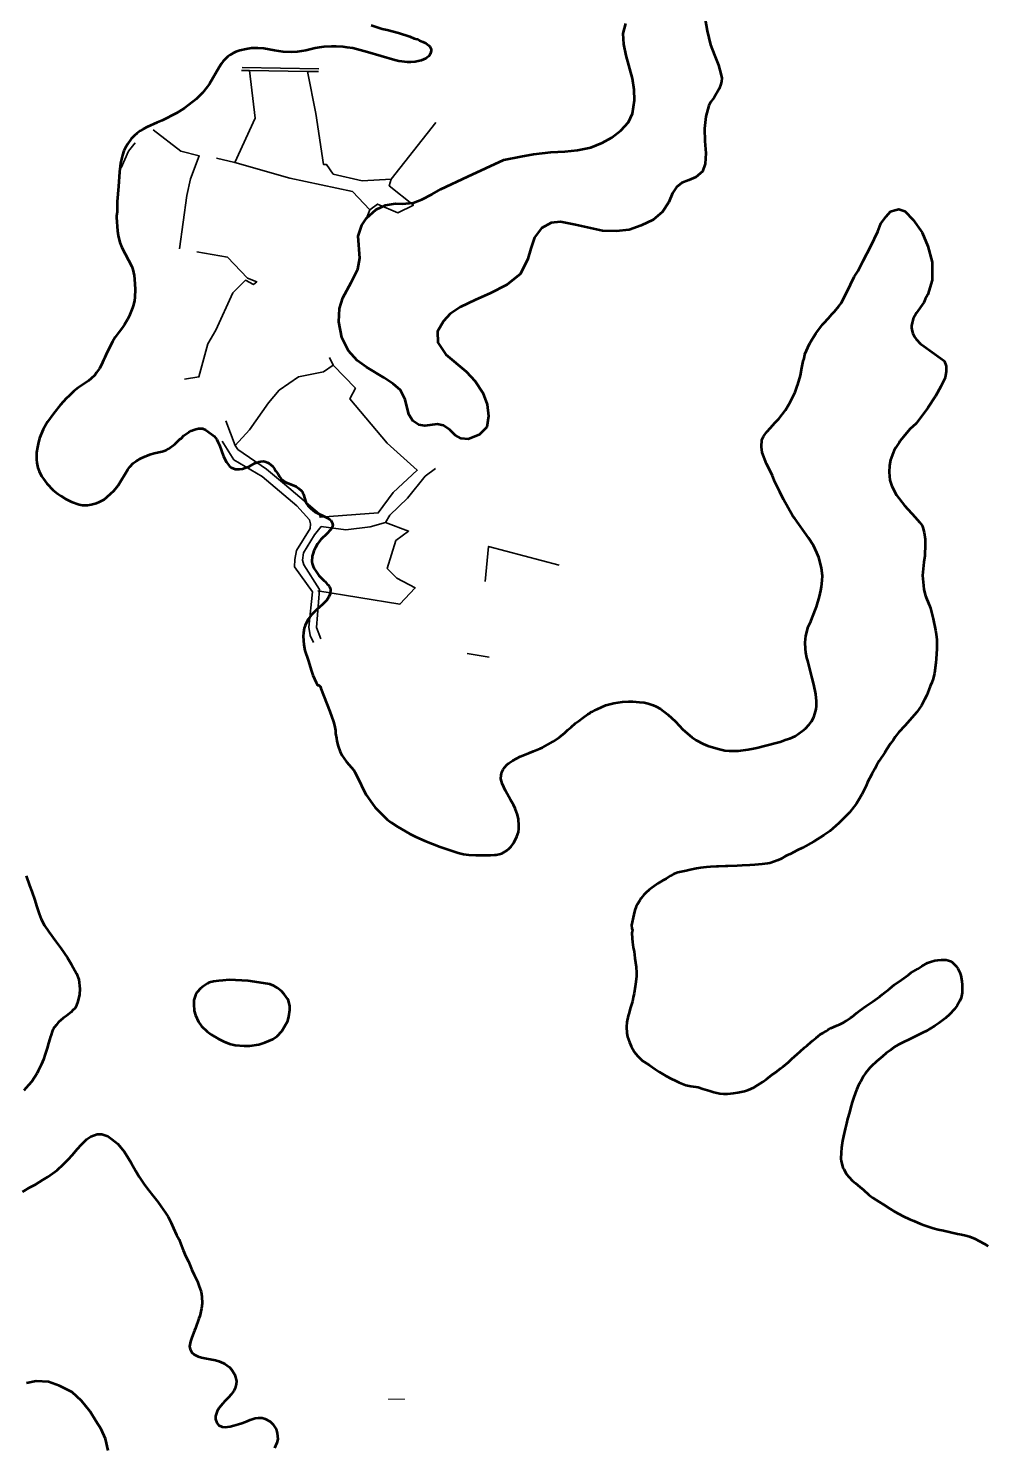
# Model space of a CAD drawing. Header units: metres. Extents: x 531395 to 538605, y 1843190 to 1853105.
# Drawn here: x 533342 to 534335, y 1847389 to 1848858 of the extents above; entities that cross this region are included whole.
import ezdxf

# ---------------------------------------------------------------- set-up
doc = ezdxf.new("R2010")
doc.units = ezdxf.units.M
doc.header["$LTSCALE"] = 4
doc.layers.add('2', color=7, linetype='Continuous', lineweight=53)
doc.layers.add('61', color=7, linetype='Continuous', lineweight=13)

msp = doc.modelspace()

# ---------------------------------------------------------------- linework, layer by layer
at = {"layer": '2'}
for points in [[(533697.32, 1848861.65), (533708.82, 1848857.89), (533713.93, 1848856.72), (533725.7, 1848853.6), (533737.33, 1848849.73), (533741.92, 1848847.88), (533744.83, 1848846.92), (533747.29, 1848845.65), (533750.87, 1848844.16), (533753.84, 1848842.72), (533757.13, 1848840.59), (533758, 1848839.49), (533759.31, 1848836.75), (533759.39, 1848835.18), (533758.69, 1848832.07), (533757.81, 1848830.38), (533756.98, 1848829.31), (533755.46, 1848827.91), (533753.88, 1848826.98), (533749.18, 1848824.82), (533743.04, 1848823.56), (533738.25, 1848823.2), (533734.98, 1848823.15), (533726.13, 1848824.22), (533721.89, 1848825.14), (533693.59, 1848833.57), (533678.19, 1848837.57), (533672.25, 1848838.52), (533668.08, 1848838.96), (533661.12, 1848839.42), (533656.02, 1848839.51), (533648.33, 1848839.02), (533643.43, 1848838.53), (533639.17, 1848837.75), (533629.54, 1848835.33), (533620.51, 1848833.95), (533615.1, 1848833.64), (533605.99, 1848833.82), (533597.11, 1848835.13), (533586.06, 1848837.25), (533579.82, 1848837.8), (533573.05, 1848837.67), (533567.6, 1848836.75), (533561.12, 1848835.33), (533557.08, 1848833.73), (533554.34, 1848832.42), (533550.84, 1848830.4), (533548.84, 1848828.94), (533546.01, 1848826.4), (533543.87, 1848824.2), (533541.99, 1848821.78), (533539.55, 1848818.08), (533529.5, 1848800.71), (533527.55, 1848797.92), (533522.31, 1848791.45), (533515.74, 1848784.93), (533508.4, 1848778.8), (533503.85, 1848775.45), (533495.54, 1848770.28), (533480.52, 1848762.58), (533475.46, 1848760.49), (533464.77, 1848755.88), (533460.79, 1848753.81), (533457.87, 1848751.98), (533454.22, 1848749.22), (533451.81, 1848747.23), (533448.49, 1848743.78), (533444.59, 1848738.2), (533442.21, 1848734.03), (533441, 1848731.09), (533439.5, 1848726.66), (533437.49, 1848718.54), (533436.35, 1848709.31), (533435.35, 1848694.17)], [(533710.87, 1848495.81), (533692.51, 1848507.04), (533682.9, 1848513.93), (533673.68, 1848523.74), (533667, 1848537.83), (533663.9, 1848554.06), (533664.4, 1848567.87), (533668.05, 1848578.67), (533676.46, 1848594.86), (533683.36, 1848608.62), (533685.56, 1848619.98), (533683.97, 1848642.8), (533687.45, 1848654.11), (533692.5, 1848661.35), (533702.46, 1848670.27), (533712, 1848674.99), (533722.46, 1848676.52), (533729.31, 1848676.31), (533740.69, 1848677.32), (533749.87, 1848680.6), (533760.46, 1848686.2), (533769.4, 1848691.37), (533797.56, 1848704.72), (533834.85, 1848721.77), (533852.41, 1848725.36), (533865.64, 1848727.77), (533883.41, 1848729.69), (533898.02, 1848730.46), (533911.15, 1848732), (533925.07, 1848734.82), (533936.85, 1848739.49), (533946.81, 1848745.01), (533956.12, 1848752.36), (533964.1, 1848760.93), (533968.2, 1848769.87), (533970.4, 1848783.68), (533970.11, 1848794.51), (533968.3, 1848806.33), (533961.82, 1848829.92), (533959.15, 1848841.84), (533958.62, 1848852.85), (533961.46, 1848863.33)], [(534043.54, 1848867.37), (534045.56, 1848855.58), (534049.08, 1848841.1), (534053.09, 1848830.41), (534057.28, 1848819.96), (534059.77, 1848811.22), (534060.69, 1848806.56), (534060.49, 1848803.2), (534059.9, 1848800.24), (534058.12, 1848795.5), (534052.79, 1848786.61), (534049.04, 1848781.67), (534047.46, 1848778.11), (534044.33, 1848766.97), (534042.81, 1848754.52), (534043.18, 1848741.36), (534044.14, 1848728.69), (534043.69, 1848717.87), (534040.74, 1848709.93), (534034.03, 1848703.97), (534026.56, 1848700.69), (534019.33, 1848697.97), (534013.7, 1848693.63), (534009.68, 1848687.48), (534005.98, 1848677.85), (533999.33, 1848668.06), (533989.71, 1848659.82), (533977.25, 1848653.78), (533964.59, 1848649.41), (533951.25, 1848647.84), (533937.02, 1848648.29), (533908.95, 1848654.57), (533893.63, 1848657.76), (533883.86, 1848656.63), (533873.77, 1848651.21), (533866.61, 1848641.25), (533862.8, 1848630.01), (533859.8, 1848619.08)], [(533435.35, 1848694.17), (533434, 1848678.86), (533433.8, 1848674.72), (533433.82, 1848669.76), (533434.03, 1848668.09), (533433.4, 1848663.41), (533433.35, 1848661.95), (533434.21, 1848648.37), (533434.94, 1848643.5), (533436.82, 1848636.22), (533438.91, 1848631.16), (533449.15, 1848611.37), (533450.05, 1848608.09), (533451.41, 1848602.09), (533451.92, 1848598.04), (533452.46, 1848587.93), (533452.21, 1848579.3), (533451.78, 1848575.98), (533450.89, 1848571.51), (533449.93, 1848568.6), (533446.44, 1848559.68), (533444.69, 1848556.31), (533441.58, 1848551.2), (533439.42, 1848548.14), (533435.87, 1848543.58), (533431.87, 1848537.87), (533429.07, 1848533.16), (533423.37, 1848521.66), (533421.18, 1848516.91), (533419.71, 1848514.18), (533417.76, 1848509.45), (533415.48, 1848505.41), (533412.59, 1848501.41), (533410.88, 1848498.66), (533406.98, 1848495.02), (533404.22, 1848492.85), (533393.84, 1848485.86), (533389.01, 1848481.86), (533383.7, 1848476.95), (533381.55, 1848474.74), (533374.97, 1848467.38), (533368.13, 1848459.13), (533361.76, 1848450.09), (533357.31, 1848442.15), (533353.59, 1848433.2), (533352, 1848427.55), (533351.23, 1848424.06), (533350.38, 1848418.27), (533350.25, 1848416.43), (533350.3, 1848411.23), (533350.51, 1848407.62), (533351.75, 1848402.57), (533353.15, 1848399.12), (533355.62, 1848393.98), (533357.57, 1848390.95), (533361.06, 1848386.3), (533367.61, 1848379.5), (533372.34, 1848375.61), (533375.53, 1848373.35), (533380.37, 1848370.44), (533386.58, 1848367.35), (533394.45, 1848364.46), (533397.9, 1848363.93), (533403.24, 1848363.87), (533407.03, 1848364.59), (533412.42, 1848366), (533415.64, 1848367.37), (533420.3, 1848369.77), (533423.3, 1848371.96), (533427.54, 1848375.77), (533430.34, 1848378.54), (533434.82, 1848384.31), (533445.1, 1848400.86), (533447.05, 1848403.65), (533450.68, 1848407.5), (533453.47, 1848409.42), (533457.96, 1848412.17), (533462.52, 1848414.44), (533465.43, 1848415.41), (533467.96, 1848416.46), (533472.4, 1848417.74), (533480.66, 1848419.5), (533484.59, 1848420.97), (533487.09, 1848422.25), (533493.74, 1848427.2), (533498.92, 1848432.22), (533500.26, 1848433.11), (533503.06, 1848435.88), (533508.29, 1848439.57), (533510.56, 1848440.82), (533513.43, 1848442.03), (533515.65, 1848442.68), (533518.38, 1848443.14), (533522.49, 1848443.17), (533525.43, 1848441.97), (533531.81, 1848437.44), (533534.63, 1848435.25), (533537.23, 1848431.94), (533538.37, 1848429.55), (533540.05, 1848425.88), (533544.3, 1848414.18)], [(534171.38, 1848557.81), (534174.86, 1848561.86), (534177.73, 1848564.7), (534182.2, 1848570.01), (534184.77, 1848573.76), (534187.97, 1848580.05), (534190.45, 1848584.54), (534198.13, 1848600.53), (534202.08, 1848606.92), (534207.43, 1848617.29), (534215.38, 1848632.25), (534222.5, 1848647.45), (534225.82, 1848656), (534231.05, 1848663.13), (534235.8, 1848668.35), (534240.07, 1848669.78), (534244.34, 1848670.73), (534250.52, 1848668.83), (534259.06, 1848659.8), (534268.56, 1848646.5), (534274.26, 1848632.25), (534279.01, 1848615.63), (534279.01, 1848606.6), (534279.01, 1848597.1), (534274.39, 1848582.17), (534271.75, 1848577.47), (534270.09, 1848574.03), (534262.71, 1848563.21), (534259.29, 1848557.08), (534258.1, 1848552.94), (534257.57, 1848549.64), (534257.64, 1848547.56), (534258.06, 1848544.19), (534258.93, 1848541.83), (534260.52, 1848538.23), (534262.14, 1848535.96), (534266.92, 1848531.24), (534270.29, 1848528.62), (534279, 1848522.52), (534287.54, 1848516.35), (534291.34, 1848513.5), (534292.77, 1848510.17), (534293.24, 1848507.8), (534293.24, 1848502.57), (534292.29, 1848495.92), (534288.02, 1848486.9), (534282.32, 1848476.92), (534274.25, 1848464.57), (534262.29, 1848448.39), (534255.82, 1848442.59), (534249.02, 1848434.7), (534245.74, 1848430.48), (534244.81, 1848428.84), (534241.09, 1848423.63), (534239.55, 1848420.77), (534238.38, 1848417.96), (534235.86, 1848410.8), (534234.7, 1848404.95), (534234.42, 1848398.07), (534234.92, 1848389.58), (534237, 1848383.57), (534241.81, 1848374.1), (534250.17, 1848363.55), (534261.38, 1848351.47), (534265.83, 1848346.32)], [(533859.8, 1848619.08), (533852.13, 1848603.84), (533837.93, 1848592.14), (533820.41, 1848583.22), (533805.55, 1848576.77), (533789.69, 1848569.02), (533779.02, 1848562.35), (533772.22, 1848554.57), (533766.2, 1848543.9), (533766.46, 1848532.53), (533774.84, 1848520.16), (533795.62, 1848502.31), (533805.27, 1848492.55), (533813.2, 1848480.33), (533817.6, 1848468.2), (533818.9, 1848456.21), (533817.06, 1848444.58), (533809.32, 1848436.57), (533797.71, 1848432.34), (533790.72, 1848432.85), (533784.29, 1848436.52), (533778.81, 1848441.9), (533772.19, 1848446.29), (533765.6, 1848447.81), (533752.92, 1848446.11), (533746.6, 1848447.23), (533740.45, 1848451.25), (533736.34, 1848457.66), (533732.53, 1848473.49), (533727.82, 1848483.02), (533720.06, 1848489.61), (533710.87, 1848495.81)], [(534153.82, 1848139.48), (534156.09, 1848144.14), (534157.37, 1848147.53), (534158.68, 1848152.26), (534159.05, 1848155.35), (534159.14, 1848160.68), (534158.25, 1848167.79), (534156.23, 1848177.81), (534154.63, 1848184.45), (534150.08, 1848202.51), (534149.12, 1848205.62), (534148.04, 1848211.18), (534147.57, 1848214.93), (534147.31, 1848221.55), (534147.96, 1848228.47), (534150.24, 1848237.5), (534152.95, 1848243.17), (534154.56, 1848246.98), (534159.02, 1848258.38), (534162.24, 1848269.05), (534163.36, 1848275.27), (534164.23, 1848278.99), (534164.92, 1848285.54), (534165.06, 1848290.5), (534164.07, 1848298.36), (534162.95, 1848304.3), (534161.54, 1848309.45), (534159.38, 1848314.5), (534155.77, 1848322.03), (534150.79, 1848329.96), (534136.5, 1848349.84), (534134.46, 1848352.43), (534124.88, 1848369.67), (534120.85, 1848377.52), (534115.91, 1848388.12), (534113.24, 1848394.25), (534112.16, 1848396.77), (534107.1, 1848406.78), (534102.76, 1848418.59), (534101.85, 1848424.37), (534102.29, 1848431.46), (534103.95, 1848434.9), (534105.58, 1848437.01), (534106.35, 1848438.43), (534107.66, 1848440.12), (534111.03, 1848443.58), (534116.19, 1848449.37), (534119.89, 1848453.25), (534126.92, 1848462.31), (534131.76, 1848470.71), (534136.74, 1848481.03), (534138.81, 1848487.19), (534139.75, 1848488.83), (534142.36, 1848498.28), (534143.67, 1848506.05), (534145.07, 1848513.07), (534146.02, 1848516.04), (534147, 1848520.34), (534151.72, 1848531.2), (534154.24, 1848535.32), (534155.79, 1848538.18), (534158.36, 1848541.92), (534165.18, 1848551.14), (534166.54, 1848552.45), (534171.38, 1848557.81)], [(533544.3, 1848414.18), (533547.23, 1848408.25), (533550.52, 1848404.19), (533552.27, 1848402.83), (533556.35, 1848401.17), (533560.74, 1848400.99), (533564.04, 1848401.65), (533566.61, 1848402.45), (533570.65, 1848404.05), (533576.78, 1848407.25), (533578.97, 1848408.13), (533580.96, 1848408.74), (533582.73, 1848409.08), (533585.49, 1848409.31), (533586.98, 1848409.01), (533589.75, 1848408.15), (533591.3, 1848407.38), (533594.85, 1848404.19), (533597.15, 1848401.33), (533598.5, 1848399.2), (533600.73, 1848395.97), (533601.82, 1848394.04), (533604.11, 1848391.18), (533605.65, 1848389.56), (533607.66, 1848388), (533608.98, 1848387.19), (533610.23, 1848386.87), (533619.52, 1848383.31), (533622.44, 1848381.26), (533625.05, 1848378.8), (533626.11, 1848377.12), (533626.36, 1848376.06), (533627.12, 1848374.82), (533629.68, 1848367.03), (533630.33, 1848365.66), (533631.56, 1848363.63), (533634.87, 1848360.41), (533638.92, 1848357.05), (533650.82, 1848351.04), (533654.36, 1848348.94), (533655.3, 1848348.21), (533656.95, 1848345.63), (533657.52, 1848343.04), (533656.55, 1848340.13), (533654.78, 1848337.85), (533651.7, 1848334.43), (533645.1, 1848328.15), (533641.66, 1848323.72), (533639.49, 1848319.82), (533637.87, 1848316.34), (533637.05, 1848314.18), (533636.14, 1848310.8), (533635.85, 1848305.43), (533636.12, 1848303.29), (533636.98, 1848300.25), (533637.67, 1848298.64), (533640.19, 1848294.96), (533643.11, 1848290.97), (533648.13, 1848285.78), (533649.74, 1848284.53), (533651.77, 1848281.88), (533652.57, 1848281.26), (533654.06, 1848279.02), (533654.72, 1848277.65), (533655.14, 1848276.25), (533654.86, 1848271.73), (533653.55, 1848268.66), (533651.28, 1848265.47), (533646.89, 1848260.92), (533641.02, 1848255.58), (533639.64, 1848254.08), (533637.02, 1848251.81), (533635.53, 1848250.17), (533631.98, 1848245.61), (533628.68, 1848239.13), (533627.85, 1848236.12), (533626.99, 1848231.41), (533626.69, 1848227.98), (533627.35, 1848218.86), (533628.55, 1848213.2), (533631.88, 1848203.08), (533635.36, 1848191.77), (533636.85, 1848187.6), (533640.12, 1848179.9), (533641.67, 1848177.19), (533642.86, 1848177.08), (533644.61, 1848175.27), (533645.01, 1848173.61), (533654.27, 1848149.87), (533658.09, 1848139.13), (533659.14, 1848135.28), (533660.18, 1848130.08), (533660.39, 1848126.88), (533661.17, 1848122.22), (533661.75, 1848119.06), (533662.95, 1848114.08), (533665.25, 1848107.91), (533666.79, 1848104.68), (533671.69, 1848097.5), (533679.23, 1848088.94), (533680.42, 1848087)], [(534265.83, 1848346.32), (534268.38, 1848342.65), (534269.2, 1848340.66), (534270.61, 1848335.52), (534271.5, 1848328.41), (534271.79, 1848323.12), (534271.79, 1848320.08), (534271.33, 1848314.7), (534271.37, 1848311.28), (534270.3, 1848304.68), (534269, 1848290.83), (534269.74, 1848280.47), (534270.25, 1848276.35), (534271.85, 1848269.71), (534275.86, 1848260.52), (534277.07, 1848256.87), (534279.98, 1848245.83), (534282.4, 1848234.16), (534283.13, 1848229.88), (534283.83, 1848224.26), (534283.89, 1848214.76), (534282.91, 1848204.38), (534282.85, 1848200.38), (534281.17, 1848189.52), (534279.79, 1848183.83), (534278.56, 1848180.07), (534276.94, 1848176.25), (534275.54, 1848172.27), (534273.37, 1848166.87), (534271.1, 1848162.21), (534267.69, 1848156.08), (534262.88, 1848149.01), (534250.58, 1848134.92), (534244.18, 1848128.41), (534240.42, 1848123.57), (534238.38, 1848120.08), (534235.6, 1848116.5), (534231.93, 1848110.9), (534229.74, 1848107.21), (534223.94, 1848098.87), (534221.14, 1848093.96), (534219.48, 1848090.52), (534216.18, 1848084.97), (534211.93, 1848076.45), (534210.32, 1848072.64), (534205.9, 1848063.91), (534202.66, 1848057.99), (534200.46, 1848054.29), (534193.26, 1848045.02), (534182.3, 1848033.95), (534172.66, 1848025.89)], [(533680.42, 1848087), (533685.79, 1848076.08), (533688.15, 1848070.87), (533692.13, 1848063.38), (533698.64, 1848053.94), (533701.57, 1848050.31), (533709.23, 1848042.34), (533713.96, 1848037.99), (533718.17, 1848034.72), (533724.82, 1848030.23), (533737.5, 1848023.08), (533743.59, 1848020.05), (533753.06, 1848015.72), (533768.86, 1848009.54), (533781.38, 1848005.22), (533787.63, 1848003.41), (533792.92, 1848002.06), (533798.66, 1848001.16), (533805.86, 1848000.83), (533811.03, 1848000.94), (533821.15, 1848001.05), (533824.98, 1848001.28), (533827, 1848001.39), (533829.93, 1848001.84), (533832.63, 1848002.74), (533836.12, 1848004.54), (533837.8, 1848005.67), (533840.38, 1848007.69), (533842.39, 1848009.85), (533845.12, 1848013.8), (533848.32, 1848020.1), (533850, 1848024.87), (533850.33, 1848028.33), (533850.28, 1848031.75), (533849.86, 1848038.16), (533848.92, 1848042.6), (533846.57, 1848049.15), (533844.93, 1848053.13), (533841.61, 1848058.41), (533836.48, 1848067.46), (533834.67, 1848071.23), (533833.24, 1848075.04), (533831.84, 1848080.19), (533831.95, 1848083.81), (533832.51, 1848085.4), (533832.7, 1848086.95), (533834.24, 1848089.8), (533835.34, 1848091.65), (533837.84, 1848094.44), (533840.06, 1848096.43), (533844.1, 1848099.03), (533851.75, 1848103.22), (533861.53, 1848107.11), (533865.71, 1848108.59), (533872.38, 1848111.52), (533874.74, 1848112.38), (533886.11, 1848118.75), (533892.37, 1848123.34), (533897.89, 1848127.84), (533901.3, 1848130.93), (533904.6, 1848133.44), (533909.21, 1848137.63), (533912.18, 1848139.71), (533916.67, 1848143.32), (533922.07, 1848147.23), (533923.85, 1848148.21), (533925.41, 1848149.36), (533926.86, 1848149.92), (533928.8, 1848151.12), (533931.49, 1848152.4), (533940.68, 1848156.41), (533948.99, 1848158.41), (533957.92, 1848159.91), (533963.96, 1848160.29), (533968.71, 1848160.31), (533975.47, 1848159.45), (533980.27, 1848159.11), (533984.36, 1848158.29), (533989.72, 1848156.49), (533992.74, 1848155.16), (533997.23, 1848152.68), (534004.81, 1848146.79), (534012.75, 1848139.62), (534020.45, 1848131.27), (534029.82, 1848123.32), (534034.19, 1848120.26), (534041.54, 1848116.24), (534046.36, 1848114.19), (534057.03, 1848110.97), (534064.05, 1848109.57), (534068.31, 1848108.96), (534074.18, 1848109.13), (534078.18, 1848109.06), (534088.29, 1848110.33), (534093.65, 1848111.58), (534097.18, 1848112.21), (534117.27, 1848117.21), (534121.29, 1848118.48), (534127.47, 1848120.77), (534131.33, 1848121.83), (534136.71, 1848124.41)], [(534136.71, 1848124.41), (534144.59, 1848129.77), (534147.51, 1848132.23), (534151.53, 1848136.53), (534153.82, 1848139.48)], [(534172.66, 1848025.89), (534166.72, 1848021.72), (534156.15, 1848015.07), (534144.62, 1848008.49), (534139.41, 1848006.12), (534131.55, 1848002.09), (534129.03, 1848001.02), (534126.97, 1848000)], [(534126.97, 1848000), (534122.24, 1847997), (534119.38, 1847995.8), (534110.66, 1847992.59), (534108.21, 1847992.14), (534102.6, 1847991.49), (534095.05, 1847991.03), (534089.92, 1847990.6), (534081.96, 1847990.02), (534076.74, 1847989.66), (534066.99, 1847989.45), (534064.48, 1847989.49), (534057.42, 1847989.09), (534055.16, 1847989.08), (534049.02, 1847988.7), (534044.97, 1847988.32), (534038.78, 1847987.68), (534034.44, 1847986.93), (534027.9, 1847985.67), (534023.91, 1847984.79), (534018.52, 1847983.66), (534015.19, 1847982.86), (534010.71, 1847981.17), (534007.73, 1847979.49), (534002.99, 1847976.35), (533999.7, 1847974.46), (533994.62, 1847971.45), (533992.99, 1847970.34), (533988.19, 1847967.11), (533985.5, 1847965.04), (533982.01, 1847961.97), (533979.84, 1847959.79), (533977.15, 1847956.39), (533975.67, 1847953.96), (533973.44, 1847950.19), (533972.07, 1847947.53), (533970.68, 1847943.69), (533969.44, 1847939.28), (533968.79, 1847936.2), (533967.86, 1847931.24), (533967.22, 1847928.16), (533967.39, 1847924.88), (533968.05, 1847923.16), (533967.64, 1847920.19), (533967.72, 1847914.43), (533968.16, 1847910.64), (533969.05, 1847905.14), (533969.78, 1847900.97), (533970.73, 1847894.22), (533971.34, 1847889.7), (533971.9, 1847884.92), (533972.33, 1847879.03), (533972.34, 1847875.28), (533971.49, 1847866.82), (533971.15, 1847864.69), (533969.93, 1847857.87), (533969.04, 1847853.33), (533968.11, 1847849.13), (533966.25, 1847842.81), (533964.39, 1847836.5), (533963.79, 1847834.42), (533962.4, 1847827.74), (533961.94, 1847823.01), (533962.21, 1847816.36), (533963.17, 1847812.46)], [(533339.61, 1847979.52), (533342.89, 1847969.28), (533345.31, 1847963.26), (533348.43, 1847954.33), (533350.39, 1847948.47), (533352.99, 1847940.14), (533355.26, 1847934.44), (533358.61, 1847928.09), (533362.99, 1847921.54), (533370.35, 1847911.48), (533375.44, 1847904.57), (533382.37, 1847894.46), (533386.55, 1847887.66), (533391.85, 1847878.23), (533394.08, 1847871.96), (533395.19, 1847862.22), (533394.81, 1847856.41), (533393.19, 1847848.99), (533391.85, 1847845.49), (533390.93, 1847843.69), (533390.39, 1847842.24), (533387.87, 1847840.25), (533386.25, 1847838.02), (533381.27, 1847834.4), (533377.8, 1847831.96), (533373.12, 1847827.71), (533370.61, 1847824.73), (533367.67, 1847820.7), (533366.66, 1847818.13), (533365.36, 1847814.42), (533364.47, 1847811.76), (533364.1, 1847810.27), (533362.88, 1847805.9), (533361.42, 1847800.72), (533359.44, 1847794.37), (533357.55, 1847789.14), (533355.41, 1847784.09), (533352.18, 1847777.14), (533350.89, 1847774.98), (533345.33, 1847766.29), (533342.05, 1847762.33), (533337.32, 1847756.74)], [(534234.55, 1847862.37), (534239.44, 1847866.28), (534247.08, 1847871.76), (534254.33, 1847876.95), (534256.63, 1847878.72), (534263.89, 1847883.16), (534268.19, 1847885.74), (534273.89, 1847889.16), (534277.26, 1847890.39), (534281.8, 1847891.58), (534284.6, 1847891.91), (534288.72, 1847892.39), (534293.51, 1847892.19), (534295.99, 1847891.72), (534298.8, 1847890.55), (534300.82, 1847888.94), (534303.68, 1847885.93), (534305.47, 1847883.46), (534307.54, 1847879.28), (534308.51, 1847875.96), (534309.49, 1847870.39), (534309.97, 1847866.27), (534310.02, 1847860.09), (534309.99, 1847858.17), (534309.01, 1847852.96), (534307.7, 1847849.8), (534304.83, 1847845.03), (534302, 1847841.28), (534296.81, 1847835.66), (534292.64, 1847831.92), (534285.9, 1847826.63), (534281.72, 1847823.8), (534272.56, 1847818.48), (534270.36, 1847817.22), (534263.4, 1847813.91), (534259.06, 1847811.65), (534254.38, 1847809.52), (534249.95, 1847807.33), (534243.48, 1847804.08), (534239.58, 1847801.62), (534235.83, 1847798.78), (534231.36, 1847795.59), (534227.31, 1847792), (534221.28, 1847787.04), (534215.94, 1847781.99), (534214.22, 1847780.2), (534209.92, 1847774.78), (534207.48, 1847771.32), (534204.43, 1847765.95), (534202.59, 1847762.31), (534200.7, 1847758.41), (534199.46, 1847754.76), (534197.47, 1847748.85), (534196.09, 1847744.84), (534194.22, 1847738.69), (534193.06, 1847734.21), (534191.26, 1847727.4), (534189.91, 1847722.48), (534188.69, 1847717.16), (534186.98, 1847709.53), (534186.04, 1847704.74), (534184.88, 1847697.42), (534184.42, 1847692.68), (534184.2, 1847685.97), (534184.43, 1847683.99)], [(533963.17, 1847812.46), (533964.99, 1847806.82), (533966.88, 1847802.78), (533970.45, 1847796.51), (533973.4, 1847792.67), (533978.57, 1847787.67), (533980.38, 1847786.54), (533985.97, 1847783.01), (533991.87, 1847778.93), (533995.95, 1847776.15), (533999.18, 1847773.98), (534002.82, 1847772.15), (534008.61, 1847769.06), (534012.6, 1847767.1), (534016.75, 1847765.16), (534023.68, 1847762.37), (534028.8, 1847761.46), (534036.21, 1847760.23), (534041.17, 1847758.54), (534048.27, 1847756.36), (534052.68, 1847755.12), (534058.75, 1847753.9), (534062.57, 1847753.42), (534066.57, 1847753.55), (534072.85, 1847754.11), (534077.3, 1847754.63), (534084.23, 1847756.18), (534088.33, 1847757.58), (534094.05, 1847760.08), (534097.73, 1847762.26), (534103.32, 1847765.92), (534107.03, 1847768.52), (534112.78, 1847772.95), (534116.49, 1847775.55), (534122.17, 1847779.89), (534123.91, 1847781.51), (534129.79, 1847786.28), (534133.57, 1847789.73), (534138.93, 1847794.61), (534142.13, 1847797.32), (534146.58, 1847801.43), (534149.18, 1847803.57), (534153.05, 1847806.95), (534155.26, 1847808.79), (534158.52, 1847811.59), (534160.59, 1847813.25), (534163.13, 1847815.14), (534165.88, 1847816.72), (534168.86, 1847818.41), (534170.56, 1847819.61), (534173.78, 1847821.4), (534176.23, 1847822.6), (534180.13, 1847824.31), (534182.84, 1847825.46), (534187.12, 1847827.46), (534189.84, 1847829.2), (534194.26, 1847832.13), (534195.89, 1847833.24), (534200.69, 1847837.22), (534203.98, 1847839.86), (534210.16, 1847844.25), (534217.52, 1847849.2), (534224.7, 1847854.3), (534227.06, 1847856.32), (534234.55, 1847862.37)], [(533343.82, 1847656.47), (533349.1, 1847659.46), (533356.72, 1847664.19), (533362.1, 1847667.31), (533369.32, 1847672.55), (533371.75, 1847674.4), (533378.3, 1847680.55), (533383.43, 1847685.64), (533387.33, 1847689.9), (533392.74, 1847696.35), (533396.64, 1847700.62), (533402.37, 1847706.22), (533406.54, 1847709.29), (533413.24, 1847711.58), (533417.88, 1847711.72), (533424.38, 1847709.43), (533428.54, 1847706.4), (533434.47, 1847701.6), (533437.71, 1847697.9), (533441.12, 1847693.67), (533445.58, 1847686.46), (533448.62, 1847681.74), (533453.24, 1847673.22), (533456.85, 1847667.46), (533462.44, 1847659.17), (533466.64, 1847653.15), (533470.7, 1847648.23), (533476, 1847641.35), (533479.35, 1847636.78), (533483.97, 1847630.03), (533486.73, 1847625.72), (533489.87, 1847619.5), (533492.51, 1847614.13), (533495.51, 1847607.07), (533498.1, 1847602.25), (533500.04, 1847597.39), (533502.33, 1847591.45), (533505.07, 1847584.86), (533507.75, 1847579.42), (533511.47, 1847571.02), (533513.91, 1847565.77), (533517.09, 1847558.96), (533518.76, 1847554.51), (533521.02, 1847548.02), (533521.84, 1847543.25), (533521.97, 1847536.05), (533521.51, 1847530.89), (533519.51, 1847522.98), (533518.72, 1847520.44), (533515, 1847510.31), (533514.08, 1847507.87), (533511.32, 1847500.75), (533509.85, 1847496.57), (533509.04, 1847491.48), (533509.62, 1847488.67), (533511.4, 1847485.12), (533513.64, 1847483.18), (533517.8, 1847480.93), (533521.34, 1847480.15), (533526.46, 1847479.13), (533530.22, 1847478.38), (533535.81, 1847477.2), (533539.37, 1847476.2), (533544.29, 1847474.16), (533545.71, 1847473.45), (533550.23, 1847470.14), (533552.56, 1847467.54), (533555.5, 1847462.7), (533556.66, 1847459.62), (533557.52, 1847455.41), (533557.44, 1847452.51), (533556.19, 1847448.36), (533554.89, 1847445.42), (533552.06, 1847441.51), (533549.42, 1847438.63), (533545.01, 1847433.97), (533543.55, 1847432.34), (533539.8, 1847427.77), (533537.78, 1847424.41), (533535.89, 1847419.17), (533535.84, 1847416.06), (533537.11, 1847412.11), (533538.94, 1847409.9), (533542.93, 1847408.19), (533545.97, 1847407.79), (533551.22, 1847408.45), (533554.75, 1847409.45), (533559.79, 1847410.86), (533563.33, 1847411.86), (533568.63, 1847413.86), (533571.98, 1847415.39), (533577.12, 1847416.92), (533580.37, 1847417.55), (533584.16, 1847417.36), (533587.48, 1847416.56), (533592.51, 1847413.64), (533595.3, 1847410.88), (533598.85, 1847405.56), (533599.94, 1847401.37), (533600.36, 1847395.32), (533599.61, 1847391.56)], [(534184.43, 1847683.99), (534186.28, 1847676.69), (534187.2, 1847675.21), (534190.12, 1847670.2), (534192.39, 1847667.2), (534196.45, 1847663.24), (534199.5, 1847660.67), (534204.03, 1847656.94), (534207.75, 1847653.69), (534213.33, 1847648.82), (534217.47, 1847645.54), (534223.87, 1847641.52), (534228.55, 1847638.55), (534235.41, 1847634.17), (534239.83, 1847631.42), (534244.2, 1847629), (534248.91, 1847626.63), (534255.3, 1847623.36), (534259.77, 1847621.62), (534266.8, 1847618.59), (534271.76, 1847616.91), (534279.77, 1847614.16), (534285.02, 1847612.85), (534290.5, 1847611.64), (534297.9, 1847609.83), (534305, 1847608.39), (534309.35, 1847607.64), (534313.74, 1847606.57), (534317.72, 1847605.36), (534323.6, 1847602.95), (534327.42, 1847600.97), (534333.21, 1847597.88), (534337.02, 1847595.31)], [(533335.77, 1847651.68), (533343.82, 1847656.47)], [(533424.48, 1847383.51), (533421.9, 1847395.62), (533417.48, 1847405.61), (533411.77, 1847414.16), (533405.99, 1847424.08), (533397, 1847435.18), (533387.45, 1847444.1), (533374.07, 1847450.74), (533362.92, 1847454.72), (533349.86, 1847455.5), (533340.03, 1847453.21)], [(533599.61, 1847391.56), (533597.21, 1847385.94)]]:
    msp.add_lwpolyline(points, dxfattribs=at)
msp.add_lwpolyline([(533550.14, 1847871.58), (533543.43, 1847871.07), (533539.28, 1847870.55), (533533.91, 1847869.99), (533529.19, 1847868.73), (533527.74, 1847867.88), (533523.31, 1847865.21), (533520.3, 1847862.62), (533516.91, 1847858.75), (533515.05, 1847855.85), (533513.5, 1847850.55), (533513.36, 1847846.32), (533513.78, 1847839.49), (533515.13, 1847834.89), (533518.2, 1847828.17), (533521.33, 1847823.57), (533527.12, 1847818.09), (533531.52, 1847814.87), (533538.98, 1847810.26), (533544.51, 1847807.74), (533550.39, 1847805.14), (533556.44, 1847803.8), (533565.52, 1847803.05), (533571.62, 1847803.04), (533580.65, 1847804.51), (533587.16, 1847806.55), (533595.48, 1847810.15), (533599.76, 1847813.13), (533604.53, 1847818.5), (533607.24, 1847822.5), (533610.72, 1847829.26), (533611.94, 1847833.63), (533612.96, 1847840.53), (533612.81, 1847844.4), (533611.41, 1847850.21), (533610.63, 1847852), (533607.13, 1847856.89), (533604.32, 1847859.86), (533599.77, 1847863.4), (533596.53, 1847865.32), (533592.11, 1847866.98), (533581.11, 1847868.94), (533569.88, 1847870.62)], close=True, dxfattribs=at)
at = {"layer": '61', "lineweight": 35}
for p, q in [((533642.95, 1848816.3), (533563.5, 1848817.63)), ((533764.3, 1848760.54), (533718, 1848702)), ((533696, 1848670), (533678, 1848689)), ((533796.93, 1848209.88), (533819.74, 1848206.12))]:
    msp.add_line(p, q, dxfattribs=at)
at = {"layer": '61'}
msp.add_line((533714.99, 1847436.95), (533732.18, 1847436.95), dxfattribs=at)
at = {"layer": '61', "lineweight": 35}
for points in [[(533556, 1848719), (533577, 1848765), (533571.18, 1848814.49), (533562.92, 1848814.56)], [(533571.18, 1848814.49), (533631.3, 1848813.49), (533642.69, 1848813.5)], [(533631.3, 1848813.49), (533640, 1848770), (533648, 1848717), (533651, 1848717)], [(533471.41, 1848753.11), (533500, 1848731), (533519, 1848726), (533510.11, 1848702.29), (533506, 1848685), (533498.49, 1848629.64)], [(533452.45, 1848739.49), (533445.86, 1848730.78), (533438.04, 1848713.75), (533436.13, 1848713.04)], [(533678, 1848689), (533613, 1848703), (533556, 1848719), (533536.88, 1848723.67)], [(533648, 1848717), (533651, 1848717), (533658, 1848707), (533688, 1848700), (533718, 1848702), (533716, 1848695), (533741, 1848675), (533725, 1848667), (533704, 1848676), (533696, 1848670), (533693.3, 1848663.13)], [(533516.65, 1848626.46), (533548.37, 1848620.91), (533569.17, 1848599.07), (533578.68, 1848595.42), (533575.29, 1848592.77), (533567, 1848597), (533554, 1848584), (533536.31, 1848545.35), (533528, 1848531), (533518.7, 1848496.88), (533503.92, 1848494.37)], [(533546.45, 1848451.4), (533556.33, 1848425.71), (533571, 1848442), (533591, 1848470), (533602, 1848483), (533622, 1848497), (533648, 1848502), (533658, 1848509), (533654, 1848517)], [(533658, 1848509), (533681, 1848485), (533675, 1848474), (533714, 1848428), (533745, 1848400), (533720, 1848377), (533704.68, 1848355.84), (533644.29, 1848351.23), (533643.56, 1848354.84), (533607.55, 1848385.47), (533588.74, 1848401.17), (533559.04, 1848421.56), (533556.33, 1848425.71)], [(533542.68, 1848430.23), (533554.98, 1848410.96), (533584.1, 1848393.38), (533620.2, 1848363.14), (533633.47, 1848348.49), (533634.41, 1848344.47), (533633.9, 1848339.66), (533620.02, 1848316.9), (533618.08, 1848307.62), (533617.63, 1848299.76), (533636.5, 1848273.89), (533632.59, 1848237.27), (533633.97, 1848228.74), (533637.47, 1848221.31)], [(533644.97, 1848225.18), (533640.7, 1848236.84), (533643.84, 1848276.5), (533627.6, 1848302.03), (533625.99, 1848306.67), (533627.1, 1848314.22), (533638.62, 1848333.13), (533645.48, 1848341.8), (533671.18, 1848338.23), (533696.15, 1848341.44), (533712, 1848346), (533716.54, 1848353.38), (533735.07, 1848370.98), (533753.22, 1848393.78), (533763.99, 1848401.98)], [(533712, 1848346), (533736, 1848337), (533723, 1848327), (533714, 1848298), (533724, 1848288), (533743, 1848278), (533727, 1848261), (533642, 1848275)], [(533815.45, 1848284.78), (533819, 1848321), (533892.06, 1848301.72)]]:
    msp.add_lwpolyline(points, dxfattribs=at)

doc.saveas('drawing.dxf')
